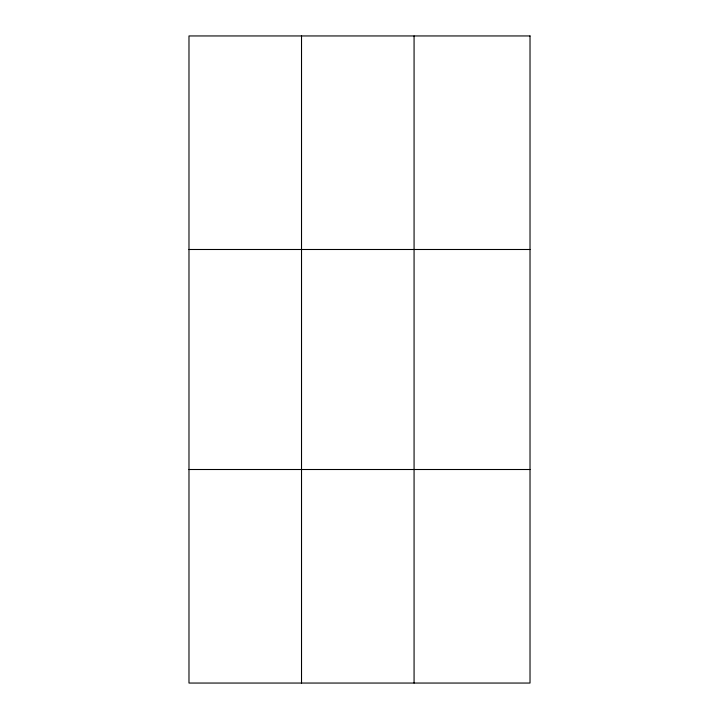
<?xml version="1.0" encoding="UTF-8"?>
<svg xmlns="http://www.w3.org/2000/svg" width="719" height="719" viewBox="0 0 719 719"><rect width="100%" height="100%" fill="white"/><g stroke="black" fill="none" stroke-linecap="round" stroke-linejoin="round"><path stroke-width="1.08" d="M301.522 683.05L301.522 35.95M414.072 683.05L414.072 35.95M188.98 249.493L530.02 249.493M188.98 469.507L530.02 469.507M530.02 35.95L530.02 683.05L188.98 683.05L188.98 35.95L530.02 35.95"/></g></svg>
